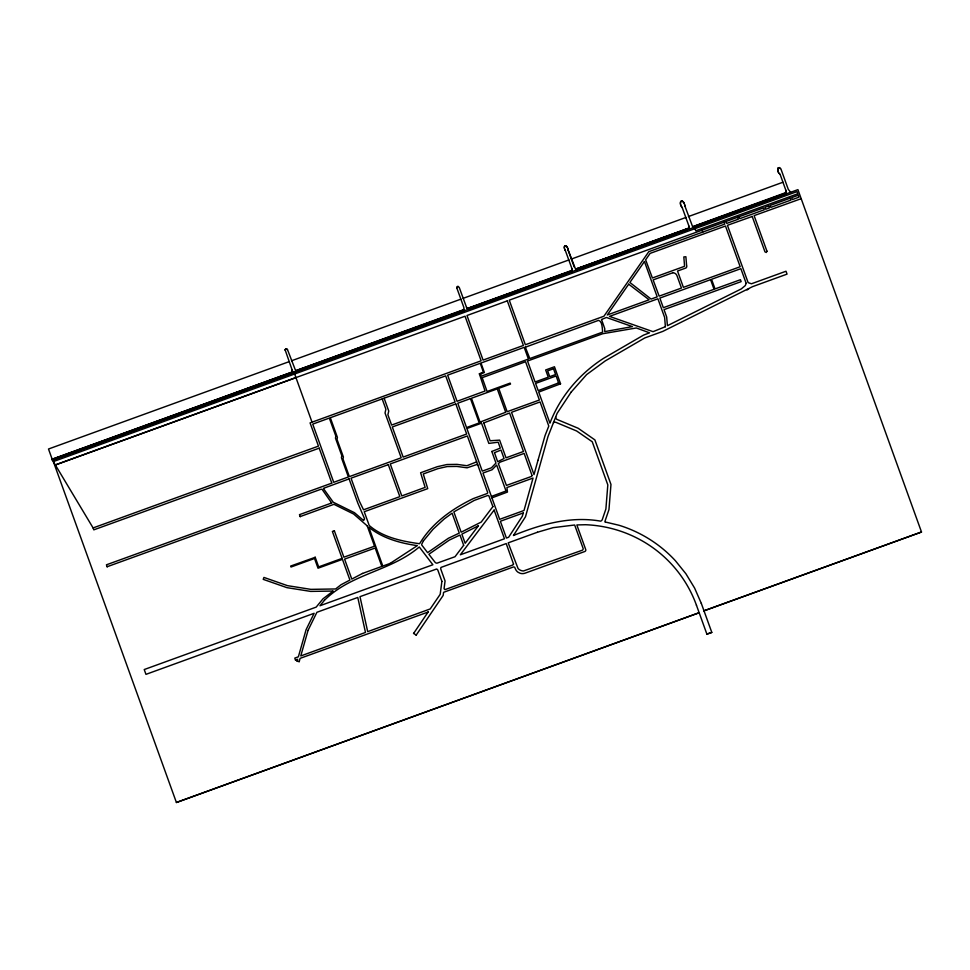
<?xml version="1.0" encoding="UTF-8"?>
<svg xmlns="http://www.w3.org/2000/svg" width="970" height="970" viewBox="0 0 970 970"><rect width="100%" height="100%" fill="white"/><g stroke="black" fill="none" stroke-linecap="round" stroke-linejoin="round"><path stroke-width="1.45" d="M680.419 203.36L680.576 201.712M684.82 205.822L692.616 226.689L786.064 192.521L785.821 194.048M292.249 369.958L292.394 370.698L285.156 349.94M464.036 310.339L463.866 307.466L456.761 287.787L457.173 286.538M564.31 246.744L564.431 248.308M564.334 247.544L564.734 245.774L566.043 245.846M605.28 522.102L605.171 521.775A2.595 2.558 -23.3 0 1 605.256 520.453L608.966 509.589L610.967 484.454L594.889 439.895L578.168 428.267L557.265 419.537A2.595 2.558 -23.3 0 1 555.701 417.161L555.774 417.015M463.999 310.473L464.036 309.515L295.583 370.77L464.06 309.879M571.791 271.745L571.948 268.69L572.094 270.339L467.31 308.436L466.497 307.272L467.504 308.666M689.027 228.52L688.979 226.204L689.112 227.938L575.562 269.126L567.923 249.496L574.264 267.065M777.782 168.707L777.819 170.465M777.758 169.604L778.001 168.101M476.646 461.853L466.934 465.721L456.991 464.375L446.952 464.521L437.276 466.703L420.604 472.766L425.127 487.376L401.798 495.925L390.255 463.951L467.37 435.954L487.728 492.663A1.564 1.54 -23.3 0 1 486.77 493.657L473.396 498.544C452.444 508.619 432.28 522.878 420.034 543.006A1.564 1.54 -23.3 0 1 419.331 543.709C401.786 541.199 382.907 537.416 369.206 525.461L364.247 511.736L427.734 488.637L423.259 473.978L437.846 468.68L447.17 466.558L456.846 466.424L467.103 467.819L476.803 464.533L477.846 464.957M416.154 635.168L443.181 595.41L443.581 592.33L513.542 566.929L514.658 567.195L515.3 568.711A7.796 7.675 -23.3 0 0 518.053 572.251L520.175 573.282A7.796 7.675 -23.3 0 0 524.843 573.258L584.777 551.518A1.564 1.54 -23.3 0 0 585.722 549.541L576.847 524.952L585.528 524.721A124.754 122.814 -23.3 0 1 696.436 605.183L696.484 605.304M295.547 660.17L294.795 658.109L298.372 656.811L306.083 629.688L314.122 613.307L145.961 674.356L144.227 669.543L316.184 607.111L322.986 598.829L333.001 591.179M463.975 310.206L463.805 310.946M688.821 229.26L689.003 228.471L575.586 269.175M680.455 202.524L681.34 200.935L683.062 201.699M285.301 349.406L285.144 350.279M299.209 661.722L300.069 658.375L428.279 611.973M297.172 661.346L297.681 659.248L295.486 660.036M686.578 266.98L686.736 265.938A3.262 3.213 -23.3 0 0 686.554 264.895L685.887 256.747L683.826 256.929L684.541 265.841A2.207 2.17 -23.3 0 1 684.371 266.374L652.398 277.99L645.632 259.827L650.106 253.388L725.487 226.022L740.183 266.738L683.401 287.35L677.521 271.042L686.057 267.938A3.262 3.213 -23.3 0 0 686.566 266.992M315.201 557.301L290.673 566.056L291.012 567.026L314.522 558.49L318.027 568.214L342.458 559.35L349.928 580.06L341.052 584.728L335.62 588.96L310.849 589.36L287.508 585.662L263.937 577.429L263.222 579.357L286.974 587.662L310.679 591.409L332.94 591.057M571.245 391.965L557.12 413.329L548.001 436.548L525.473 516.792L513.445 535.501C540.896 524.224 570.748 515.882 600.6 521.145L600.685 521.12A2.595 2.558 -23.3 0 0 602.309 519.496L605.886 508.995L607.814 484.903L592.246 441.762L576.653 430.995L556.028 422.387A2.595 2.558 -23.3 0 0 553.446 422.702L553.494 422.835M285.362 349.527C285.519 347.321 288.514 350.849 287.181 349.333M564.516 246.307L565.571 245.665M413.584 633.471L428.219 611.852M778.061 168.222L779.31 167.555L780.959 169.047L788.283 189.368L790.744 192.399M752.199 216.468L727.439 225.307L748.125 282.622L751.423 283.786L786.003 271.236L787.046 274.122L752.49 286.671L662.801 331.4L644.771 337.948L605.256 360.913L586.62 374.602L571.136 392.135M390.195 563.376L417.342 545.637C400.21 543.2 382.386 538.301 368.782 527.159L382.823 566.068L390.195 563.388M680.952 201.336L681.91 201.032M285.604 349.151L286.793 349.103M778.401 167.81L780.474 168.453M289.242 361.616L48.5 449.013L52.598 460.374L93.168 528.044M291.534 360.779L460.859 299.16M292.467 371.934L52.162 459.174M467.479 308.606L572.045 270.678M575.768 269.333L689.064 228.168M692.786 226.847L786.076 192.981M52.307 459.574L292.431 372.432M464.024 310.133L295.923 371.158M572.021 270.933L467.685 308.775L572.009 270.909M786.027 193.309L692.98 226.992L693.695 227.489M52.38 459.792L463.963 310.4M576.18 269.66L689.027 228.423M693.211 227.186L785.979 193.503M468.146 309.127L571.876 271.467L468.437 309.406M52.55 460.253L797.922 189.647L921.5 532.009L703.99 610.821L921.5 532.009M766.979 251.291L754.102 215.631L801.196 198.68M295.935 377.609L55.363 464.945L465.042 316.22L481.132 360.804L310.073 422.896L318.463 446.115L93.108 527.922L93.811 529.85L319.203 448.164M107.173 566.868L106.433 564.807L331.825 483.133M107.124 566.735L320.827 489.304A1.564 1.54 -23.3 0 1 322.404 489.777L331.716 503.103M300.227 516.707L299.475 514.658L331.667 502.981M300.166 516.586L333.971 504.315L353.613 514.003L367.206 525.861M342.167 558.514L332.383 531.439L334.395 530.857M491.414 496.434L506.025 490.99L496.652 465.03L492.129 469.735L482.975 473.057L499.671 519.326L524.006 510.499L533.039 478.052L506.934 487.534L507.455 492.057L491.935 497.877M334.335 530.736L343.889 557.192L374.553 546.207M315.153 557.168L318.657 566.892L342.107 558.38M176.407 802.493L699.164 612.725L176.407 802.493L53.35 461.587L796.976 191.623L797.764 193.794L695.757 230.824L695.029 228.787M706.851 634.065L711.798 632.416L706.912 634.186L696.436 605.183M457.961 286.441L456.761 287.787M297.111 661.225L299.148 661.601M605.219 521.981L619.066 525.279A129.944 127.931 -23.3 0 1 675.399 560.733L685.911 573.767L694.605 588.075L701.371 603.534M457.913 286.32L459.234 287.423L466.546 307.393M779.819 174.127L778.752 172.951M413.535 633.337L416.106 635.047M576.059 269.539L576.665 269.975M296.59 371.655L295.717 370.928M682.431 201.117L683.62 202.354M682.177 207.495L689.027 226.337M752.15 216.346L764.978 251.885L766.3 252.491L766.93 251.169M681.619 206.84L682.225 207.616M566.468 246.101L566.965 246.768M565.292 250.369L572.009 268.811M295.753 371.001L287.556 349.794M683.559 202.221L684.105 203.166M681.134 206.028L681.68 206.962M566.916 246.635L567.365 247.435M564.892 249.702L565.352 250.502M778.316 172.139L778.801 173.084M782.948 182.239L688.397 216.565M785.979 190.993L785.833 190.205L786.112 192.642M739.128 216.856L739.77 218.662L764.239 209.775L763.548 207.847L509.262 300.154L525.364 344.75L603.922 316.232L648.772 251.691L724.784 224.094L724.154 222.3M737.661 217.389L738.303 219.196L726.748 223.391L726.106 221.584M748.719 288.927L747.033 289.945M685.948 217.45L571.366 259.051M568.929 259.936L463.163 298.336M384.168 398.33L388.752 411.05L387.891 414.784L391.601 425.066L455.112 402.004L445.679 375.851L330.321 417.73L337.414 437.397L337.026 439.398L343.392 457.003L343.004 459.004L349.358 476.622L401.204 457.791L385.041 413.002L385.878 409.195L382.216 399.034M294.165 372.674L312.037 422.192M292.297 373.353L292.419 372.007L52.234 459.356L52.598 460.374M684.056 203.033L684.759 205.022M680.746 205.119L681.182 206.149M567.317 247.302L567.68 248.174M564.952 249.836L564.37 248.174M777.976 171.254L778.364 172.272M780.074 174.26L785.882 190.338M702.037 230.181L702.729 232.109M701.322 603.413L711.798 632.416M367.157 525.74L374.505 546.086M319.154 448.043L331.776 482.999M680.479 204.161L680.794 205.24M567.632 248.053L567.886 248.963M777.77 170.344L778.037 171.375M684.699 204.9L684.869 205.955M680.37 203.239L680.54 204.294M567.838 248.829L567.971 249.617M292.346 370.564L292.467 372.104M746.172 283.337L745.299 285.568L741.298 288.902L667.53 325.629A2.449 2.413 -23.3 0 1 667.36 325.156L666.681 317.008L664.026 309.624L741.141 281.627L740.437 279.712L715.035 288.927L711.556 279.299L740.874 268.666L746.172 283.337M335.85 436.112L335.462 438.113L341.816 455.718L341.428 457.719L348.388 476.973L333.728 482.296L312.728 424.12L329.339 418.082L335.85 436.112M479.362 373.826L485.048 391.031L457.064 401.301L447.631 375.147L480.259 363.301L483.375 372.007L479.362 373.826M480.356 374.287L481.035 376.263L528.42 359.058L524.2 347.345L480.987 363.035L484.369 372.48L480.356 374.287M482.199 377.742L487.086 391.492L510.171 383.101L510.523 384.071L498.725 388.352L507.164 411.704L539.381 400.016L525.558 361.725L482.211 377.682M481.156 421.695L480.223 422.58L471.444 398.258L497.27 388.885L505.697 412.238L481.156 421.695M483.8 422.908L490.105 440.768L499.623 440.125L506.013 457.828L523.461 451.486L509.565 413.014L483.8 422.908M491.826 451.462L495.961 463.102L491.438 467.807L482.272 471.141L466.885 428.51L481.544 423.187L488.844 443.411L498.168 442.199L500.29 448.116L491.826 451.462M494.47 452.675L497.658 461.696L504.06 458.531L500.993 450.044L494.47 452.675M525.328 347.212L529.826 358.548L602.685 332.104C602.152 328.818 602.576 321.385 598.587 320.342L525.328 347.212M513.53 564.079L512.839 565.001L444.975 589.639A2.061 2.025 -23.3 0 1 444.078 588.572L445.072 580.981L440.889 569.378A2.595 2.558 -23.3 0 1 440.986 567.426L506.207 543.576L513.53 564.079M532.057 475.567L531.366 476.488L506.437 485.424L498.35 463.624L500.132 462.132L524.152 453.414L532.057 475.567M558.587 382.907L538.204 390.643L535.598 383.417L556.125 375.972L558.587 382.907M560.563 383.817L538.726 392.086L549.942 423.15C560.078 396.536 579.672 373.644 603.595 358.318L643.486 335.147L649.524 332.819L636.332 327.981L602.697 333.728L527.522 361.022L535.076 381.974L548.268 377.184L545.661 369.97L554.464 366.769L560.563 383.817M601.545 319.542L604.734 328.575L604.759 331.607L632.416 326.611L606.444 317.481L601.558 319.469M441.896 581.345L440.186 594.319L430.207 608.954L367.691 631.652L359.991 596.659L436.633 569.002A2.595 2.558 -23.3 0 1 437.955 570.445L441.896 581.345M523.327 512.924L522.272 516.307L508.619 537.259L506.425 538.047L500.362 521.254L523.327 512.924M537.974 460.338L534.009 474.597L511.517 412.311L540.072 401.944L548.79 426.072L545.043 435.591L537.974 460.338M308.06 630.33L300.761 655.95L365.484 632.452L357.772 597.459L316.911 612.288L308.06 630.33M423.393 540.908L421.889 543.903A1.564 1.54 -23.3 0 0 421.804 545.079L427.612 552.645L448.334 538.289L459.271 533.1L452.081 513.178L444.236 518.926L433.081 529.232L423.393 540.908M628.693 284.186L607.293 314.983L649.136 299.791L628.693 284.186M644.444 261.524L629.882 282.476L651.088 299.075L657.199 296.856L644.444 261.524M463.672 545.273L455.015 556.719L437.033 563.17A2.595 2.558 -23.3 0 1 434.984 562.176L428.861 554.27L449.328 540.084L459.974 535.04L463.672 545.273M478.392 525.788L465.163 543.285L461.865 534.143L478.392 525.788M492.881 506.631L481.205 522.078L461.162 532.203L453.839 511.905L474.269 500.411L487.461 495.585A1.564 1.54 -23.3 0 1 488.832 495.718L492.881 506.631M494.13 510.087L460.338 554.779L504.473 538.762L494.13 510.087M324.441 600.297L319.967 605.741L432.875 564.758L419.282 546.971C390.667 571.366 351.395 573.391 324.441 600.297M362.525 573.44L351.795 579.078L344.58 559.12L375.196 548.001L381.84 566.419L362.525 573.44M665.384 326.708L653.053 331.667L609.5 316.378L657.903 298.784L664.644 317.469L665.384 326.708M463.878 310.655L52.465 460.01L463.927 310.776M688.882 228.968L576.41 269.793L688.894 228.993M785.894 193.745L693.441 227.307L785.894 193.745M507.31 300.87L466.994 315.505L483.084 360.088L523.4 345.453L507.31 300.87M768.677 205.979L765.015 207.313L765.706 209.241L769.368 207.907L768.677 205.979M790.235 198.159L770.144 205.458L770.835 207.374L790.926 200.087L790.235 198.159M798.286 195.237L791.702 197.625L792.393 199.553L798.977 197.165L798.286 195.237M672.913 272.715L653.113 279.906L659.151 296.153L681.449 288.054L676.999 275.747A4.717 4.644 -23.3 0 0 673.422 272.776L672.913 272.715M710.586 279.663L659.855 298.081L663.322 307.708L714.053 289.29L710.586 279.663M455.803 403.932L392.292 426.982L403.156 457.088L466.667 434.026L455.803 403.932M470.462 398.609L457.767 403.217L466.546 427.54L479.241 422.932L470.462 398.609M553.518 368.745L547.65 370.879L549.735 376.651L555.604 374.529L553.518 368.745M349.079 478.901L323.434 488.346A1.564 1.54 -23.3 0 0 323.677 488.892L333.256 502.23L354.486 512.706L363.532 520.478A5.868 5.771 -23.3 0 0 364.587 518.817L357.797 503.042L349.079 478.901M388.303 464.654L351.031 478.186L359.239 500.932L363.544 509.808L399.846 496.628L388.303 464.654M537.477 532.227L508.171 542.861L518.053 568.517A7.796 7.675 -23.3 0 0 523.436 570.978L582.133 550.293A1.564 1.54 -23.3 0 0 583.079 548.317L574.664 525L553.142 527.656L537.477 532.227"/></g></svg>
